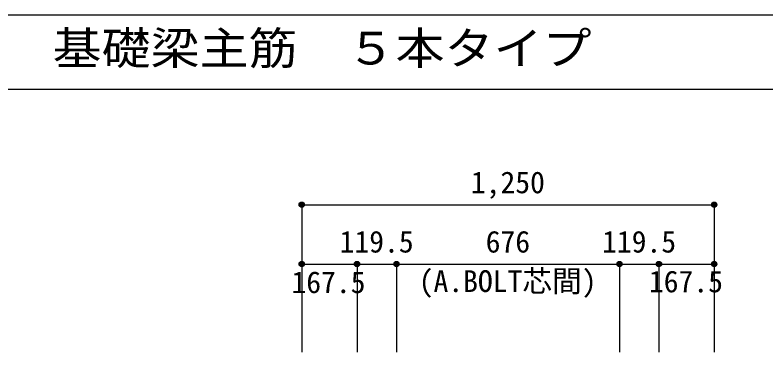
# Model space of a CAD drawing. Units: millimetres at full size, sheet at 1:30. Extents: x -5973 to 5954, y -4195 to 4201.
# Drawn here: x -942 to 1334, y 3178 to 4201 of the extents above; entities that cross this region are included whole.
import ezdxf
from ezdxf.enums import TextEntityAlignment as Align

# ---------------------------------------------------------------- set-up
doc = ezdxf.new("R2010")
doc.units = ezdxf.units.MM
doc.header["$LTSCALE"] = 30
doc.header["$PDMODE"] = 32
doc.header["$PDSIZE"] = 15
for name, color, linetype in [('0-7_文字', 4, 'Continuous'), ('0-D_寸法', 4, 'Continuous'), ('6-7_文字', 7, 'Continuous'), ('F-0_枠', 6, 'Continuous')]:
    doc.layers.add(name, color=color, linetype=linetype)
doc.styles.add('ＭＳ ゴシック', font='')
doc.styles.get('ＭＳ ゴシック').set_extended_font_data('MS Gothic')

msp = doc.modelspace()

# ---------------------------------------------------------------- linework, layer by layer
at = {"layer": '0-D_寸法'}
for p, q in [((-72.56, 3625.34), (-72.56, 3445.34)), ((-72.56, 3625.34), (-72.56, 3445.34)), ((-72.56, 3625.34), (1177.44, 3625.34)), ((1177.44, 3625.34), (1177.44, 3445.34)), ((-72.56, 3445.34), (94.94, 3445.34)), ((-72.56, 3445.34), (-72.56, 3178.3)), ((94.94, 3445.34), (94.94, 3178.3)), ((94.94, 3445.34), (214.44, 3445.34)), ((214.44, 3445.34), (214.44, 3178.3)), ((214.44, 3445.34), (890.44, 3445.34)), ((890.44, 3445.34), (890.44, 3178.3)), ((890.44, 3445.34), (1009.94, 3445.34)), ((1009.94, 3445.34), (1009.94, 3178.3)), ((1009.94, 3445.34), (1177.44, 3445.34)), ((1177.44, 3445.34), (1177.44, 3178.3)), ((1177.44, 3445.34), (1177.44, 3178.3))]:
    msp.add_line(p, q, dxfattribs=at)
for centre, radius in [((-72.56, 3625.34), 8), ((-72.56, 3625.34), 7.2), ((-72.56, 3625.34), 6.4), ((-72.56, 3625.34), 5.6), ((-72.56, 3625.34), 4.8), ((-72.56, 3625.34), 4), ((-72.56, 3625.34), 3.2), ((-72.56, 3625.34), 2.4), ((-72.56, 3625.34), 1.6), ((-72.56, 3625.34), 0.8), ((1177.44, 3625.34), 8), ((1177.44, 3625.34), 7.2), ((1177.44, 3625.34), 6.4), ((1177.44, 3625.34), 5.6), ((1177.44, 3625.34), 4.8), ((1177.44, 3625.34), 4), ((1177.44, 3625.34), 3.2), ((1177.44, 3625.34), 2.4), ((1177.44, 3625.34), 1.6), ((1177.44, 3625.34), 0.8), ((-72.56, 3445.34), 8), ((-72.56, 3445.34), 7.2), ((-72.56, 3445.34), 6.4), ((-72.56, 3445.34), 5.6), ((-72.56, 3445.34), 4.8), ((-72.56, 3445.34), 4), ((-72.56, 3445.34), 3.2), ((-72.56, 3445.34), 2.4), ((-72.56, 3445.34), 1.6), ((-72.56, 3445.34), 0.8), ((94.94, 3445.34), 8), ((94.94, 3445.34), 7.2), ((94.94, 3445.34), 6.4), ((94.94, 3445.34), 5.6), ((94.94, 3445.34), 4.8), ((94.94, 3445.34), 4), ((94.94, 3445.34), 3.2), ((94.94, 3445.34), 2.4), ((94.94, 3445.34), 1.6), ((94.94, 3445.34), 0.8), ((214.44, 3445.34), 8), ((214.44, 3445.34), 7.2), ((214.44, 3445.34), 6.4), ((214.44, 3445.34), 5.6), ((214.44, 3445.34), 4.8), ((214.44, 3445.34), 4), ((214.44, 3445.34), 3.2), ((214.44, 3445.34), 2.4), ((214.44, 3445.34), 1.6), ((214.44, 3445.34), 0.8), ((890.44, 3445.34), 8), ((890.44, 3445.34), 7.2), ((890.44, 3445.34), 6.4), ((890.44, 3445.34), 5.6), ((890.44, 3445.34), 4.8), ((890.44, 3445.34), 4), ((890.44, 3445.34), 3.2), ((890.44, 3445.34), 2.4), ((890.44, 3445.34), 1.6), ((890.44, 3445.34), 0.8), ((1009.94, 3445.34), 8), ((1009.94, 3445.34), 7.2), ((1009.94, 3445.34), 6.4), ((1009.94, 3445.34), 5.6), ((1009.94, 3445.34), 4.8), ((1009.94, 3445.34), 4), ((1009.94, 3445.34), 3.2), ((1009.94, 3445.34), 2.4), ((1009.94, 3445.34), 1.6), ((1009.94, 3445.34), 0.8), ((1177.44, 3445.34), 8), ((1177.44, 3445.34), 7.2), ((1177.44, 3445.34), 6.4), ((1177.44, 3445.34), 5.6), ((1177.44, 3445.34), 4.8), ((1177.44, 3445.34), 4), ((1177.44, 3445.34), 3.2), ((1177.44, 3445.34), 2.4), ((1177.44, 3445.34), 1.6), ((1177.44, 3445.34), 0.8)]:
    msp.add_circle(centre, radius, dxfattribs=at)
at = {"layer": '0-D_寸法', "color": 7}
for p in [(-72.56, 3625.34), (-72.56, 3625.34), (1177.44, 3625.34), (-72.56, 3445.34), (94.94, 3445.34), (214.44, 3445.34), (890.44, 3445.34), (1009.94, 3445.34), (1177.44, 3445.34)]:
    msp.add_point(p, dxfattribs=at)
at = {"layer": 'F-0_枠'}
msp.add_line((-5972.88, 4201.15), (5954.1, 4201.15), dxfattribs=at)
at = {"layer": 'F-0_枠', "color": 2}
msp.add_line((-5972.88, 3976.15), (3723.6, 3976.15), dxfattribs=at)

# ---------------------------------------------------------------- texts
at = {"layer": '0-7_文字', "style": 'ＭＳ ゴシック'}
msp.add_text('(A.BOLT芯間)', height=65.98, dxfattribs=at).set_placement((281.92, 3340.58), align=Align.BOTTOM_LEFT)
at = {"layer": '0-D_寸法', "style": 'ＭＳ ゴシック'}
for s, p in [('1,250', (439.94, 3640.34)), ('119.5', (42.19, 3460.34)), ('676', (484.94, 3460.34)), ('119.5', (837.69, 3460.34)), ('167.5', (-103.72, 3337.31)), ('167.5', (979.69, 3339.62))]:
    msp.add_text(s, height=65.98, dxfattribs=at).set_placement(p, align=Align.BOTTOM_LEFT)
at = {"layer": '6-7_文字', "color": 2, "style": 'ＭＳ ゴシック', "width": 1.1}
msp.add_text('\u3000\u3000基礎梁主筋\u3000５本タイプ', height=98.97, dxfattribs=at).set_placement((-1124.64, 4021.15), align=Align.BOTTOM_LEFT)

doc.saveas('drawing.dxf')
